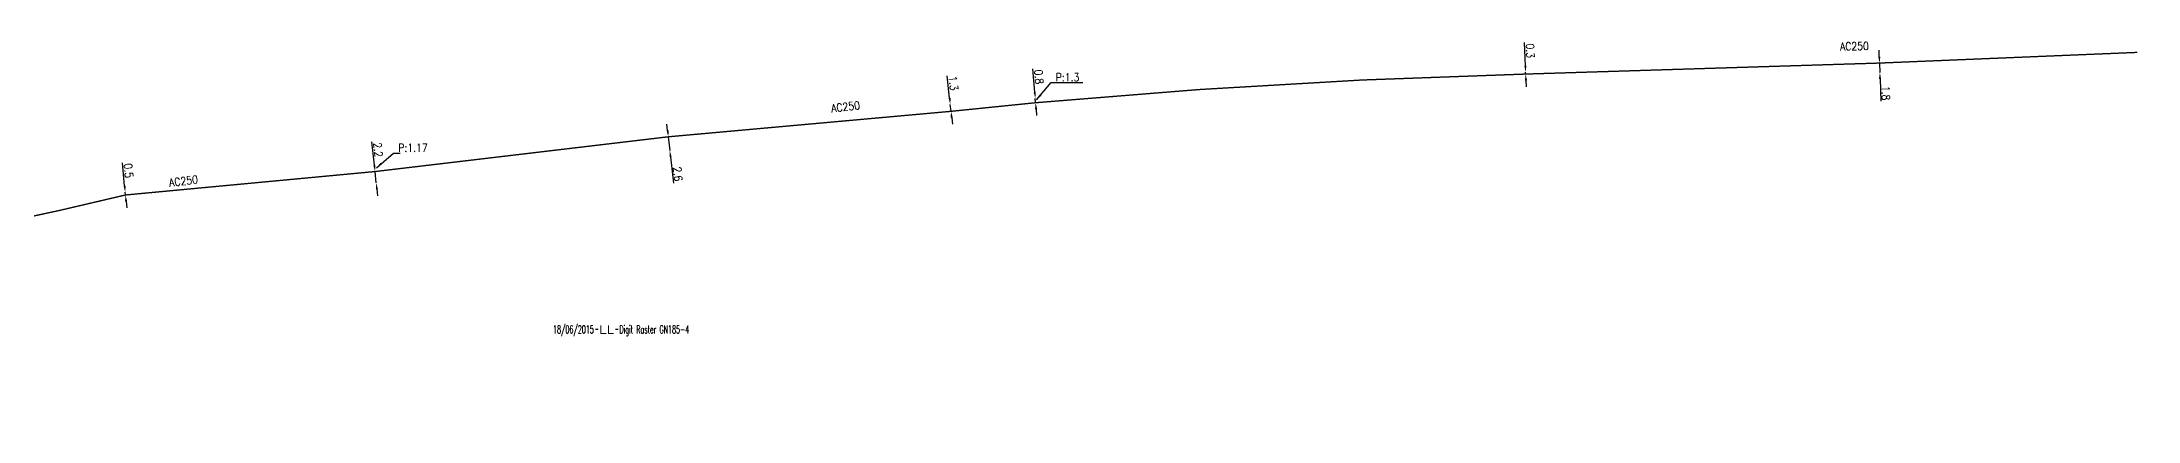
# Model space of a CAD drawing. Header units: millimetres. Extents: x 124000 to 125000, y 124670 to 125013.
# Drawn here: x 124607.3 to 125000.1, y 124672.7 to 124743.7 of the extents above; entities that cross this region are included whole.
import ezdxf
from ezdxf.enums import TextEntityAlignment as Align

# ---------------------------------------------------------------- set-up
doc = ezdxf.new("R2010")
doc.units = ezdxf.units.MM
doc.header["$PDMODE"] = 34
doc.layers.get('0').update_dxf_attribs({"linetype": 'CONTINUOUS'})
doc.layers.get('Defpoints').update_dxf_attribs({"linetype": 'CONTINUOUS'})
doc.layers.add('G_110', color=6, linetype='CONTINUOUS')
doc.layers.add('G_910', color=7, linetype='CONTINUOUS')
doc.styles.get("Standard").update_dxf_attribs({"font": 'romans.shx', "width": 0.85})
doc.linetypes.add('G_CROSS_COUNTRY', pattern='A,8,-7.08,["CROSS COUNTRY",Standard,S=1,R=0,X=-6.34,Y=-0.5],-7.08', length=22.16)
doc.dimstyles.get("Standard").update_dxf_attribs({"dimtxt": 1.5, "dimasz": 1.2, "dimexe": 0.625, "dimexo": 0.625, "dimgap": 0.25, "dimtad": 1, "dimdec": 1, "dimzin": 0, "dimdsep": 46, "dimtxsty": 'Standard', "dimcen": -0.5, "dimadec": 0, "dimazin": 0, "dimtfac": 1, "dimtdec": 1, "dimtmove": 0, "dimatfit": 3, "dimfxl": 0, "dimtolj": 1, "dimtzin": 0, "dimarcsym": 0})

# ---------------------------------------------------------------- blocks, each defined once
blk = doc.blocks.new('*D29')
at = {"layer": 'Defpoints', "color": 0, "linetype": 'Continuous', "transparency": 16777216}
for p in [(124622.87, 124715.5), (124622.87, 124715.5), (124622.92, 124715)]:
    blk.add_point(p, dxfattribs=at)
at = {"layer": 'G_110', "color": 0, "linetype": 'Continuous', "lineweight": -2, "transparency": 16777216}
for p, q in [((124622.76, 124716.7), (124622.35, 124721.05)), ((124622.92, 124715), (124622.87, 124715.5)), ((124623.03, 124713.81), (124623.14, 124712.61))]:
    blk.add_line(p, q, dxfattribs=at)
at = {"layer": 'G_110', "color": 0, "linetype": 'Continuous', "transparency": 16777216}
for points in [[(124622.96, 124716.72), (124622.56, 124716.68), (124622.87, 124715.5)], [(124623.23, 124713.83), (124622.83, 124713.79), (124622.92, 124715)]]:
    blk.add_solid(points, dxfattribs=at)
at = {"layer": 'G_110', "color": 0, "linetype": 'Continuous', "transparency": 16777216, "insert": (124623.49, 124719.56), "char_height": 1.5, "attachment_point": 5, "rotation": 275.387}
blk.add_mtext('\\A1;0.5', dxfattribs=at)
blk = doc.blocks.new('*D35')
at = {"layer": 'Defpoints', "color": 0, "linetype": 'Continuous', "transparency": 16777216}
for p in [(124669.69, 124719.39), (124669.91, 124717.25), (124669.91, 124717.25)]:
    blk.add_point(p, dxfattribs=at)
at = {"layer": 'G_110', "color": 0, "linetype": 'Continuous', "lineweight": -2, "transparency": 16777216}
for p, q in [((124669.56, 124720.58), (124669.1, 124724.93)), ((124669.91, 124717.25), (124669.69, 124719.39)), ((124670.04, 124716.06), (124670.16, 124714.86))]:
    blk.add_line(p, q, dxfattribs=at)
at = {"layer": 'G_110', "color": 0, "linetype": 'Continuous', "transparency": 16777216}
for points in [[(124669.76, 124720.6), (124669.36, 124720.56), (124669.69, 124719.39)], [(124670.24, 124716.08), (124669.84, 124716.04), (124669.91, 124717.25)]]:
    blk.add_solid(points, dxfattribs=at)
at = {"layer": 'G_110', "color": 0, "linetype": 'Continuous', "transparency": 16777216, "insert": (124670.26, 124723.46), "char_height": 1.5, "attachment_point": 5, "rotation": 276.0194}
blk.add_mtext('\\A1;2.2', dxfattribs=at)
blk = doc.blocks.new('*D36')
at = {"layer": 'Defpoints', "color": 0, "linetype": 'Continuous', "transparency": 16777216}
for p in [(124724.66, 124725.9), (124724.66, 124725.9), (124724.94, 124723.33)]:
    blk.add_point(p, dxfattribs=at)
at = {"layer": 'G_110', "color": 0, "linetype": 'Continuous', "lineweight": -2, "transparency": 16777216}
for p, q in [((124724.53, 124727.09), (124724.4, 124728.29)), ((124724.66, 124725.9), (124724.94, 124723.33)), ((124725.07, 124722.13), (124725.61, 124717.24))]:
    blk.add_line(p, q, dxfattribs=at)
at = {"layer": 'G_110', "color": 0, "linetype": 'Continuous', "transparency": 16777216}
for points in [[(124724.73, 124727.11), (124724.33, 124727.07), (124724.66, 124725.9)], [(124725.27, 124722.16), (124724.88, 124722.11), (124724.94, 124723.33)]]:
    blk.add_solid(points, dxfattribs=at)
at = {"layer": 'G_110', "color": 0, "linetype": 'Continuous', "transparency": 16777216, "insert": (124726.43, 124718.93), "char_height": 1.5, "attachment_point": 5, "rotation": 276.2747}
blk.add_mtext('\\A1;2.6', dxfattribs=at)
blk = doc.blocks.new('*D37')
at = {"layer": 'Defpoints', "color": 0, "linetype": 'Continuous', "transparency": 16777216}
for p in [(124885.34, 124737.99), (124885.35, 124737.65), (124885.35, 124737.65)]:
    blk.add_point(p, dxfattribs=at)
at = {"layer": 'G_110', "color": 0, "linetype": 'Continuous', "lineweight": -2, "transparency": 16777216}
for p, q in [((124885.29, 124739.19), (124885.13, 124743.56)), ((124885.35, 124737.65), (124885.34, 124737.99)), ((124885.4, 124736.45), (124885.44, 124735.25))]:
    blk.add_line(p, q, dxfattribs=at)
at = {"layer": 'G_110', "color": 0, "linetype": 'Continuous', "transparency": 16777216}
for points in [[(124885.49, 124739.2), (124885.09, 124739.19), (124885.34, 124737.99)], [(124885.6, 124736.46), (124885.2, 124736.44), (124885.35, 124737.65)]]:
    blk.add_solid(points, dxfattribs=at)
at = {"layer": 'G_110', "color": 0, "linetype": 'Continuous', "transparency": 16777216, "insert": (124886.19, 124742.02), "char_height": 1.5, "attachment_point": 5, "rotation": 272.1614}
blk.add_mtext('\\A1;0.3', dxfattribs=at)
blk = doc.blocks.new('*D38')
at = {"layer": 'Defpoints', "color": 0, "linetype": 'Continuous', "transparency": 16777216}
for p in [(124951.67, 124739.71), (124951.73, 124737.94), (124951.73, 124737.94)]:
    blk.add_point(p, dxfattribs=at)
at = {"layer": 'G_110', "color": 0, "linetype": 'Continuous', "lineweight": -2, "transparency": 16777216}
for p, q in [((124951.63, 124740.91), (124951.6, 124742.11)), ((124951.67, 124739.71), (124951.73, 124737.94)), ((124951.76, 124736.74), (124951.9, 124732.55))]:
    blk.add_line(p, q, dxfattribs=at)
at = {"layer": 'G_110', "color": 0, "linetype": 'Continuous', "transparency": 16777216}
for points in [[(124951.83, 124740.91), (124951.43, 124740.9), (124951.67, 124739.71)], [(124951.96, 124736.74), (124951.56, 124736.73), (124951.73, 124737.94)]]:
    blk.add_solid(points, dxfattribs=at)
at = {"layer": 'G_110', "color": 0, "linetype": 'Continuous', "transparency": 16777216, "insert": (124952.85, 124734.08), "char_height": 1.5, "attachment_point": 5, "rotation": 271.7978}
blk.add_mtext('\\A1;1.8', dxfattribs=at)
blk = doc.blocks.new('GIS_MODF')
at = {"color": 0, "linetype": 'Continuous', "flags": 128}
for points in [[(-2.18, -0.01), (-1.68, -0.01)], [(1.52, -0.01), (2.02, -0.01)]]:
    blk.add_lwpolyline(points, dxfattribs=at)
at = {"color": 0, "linetype": 'Continuous', "width": 0.5}
blk.add_attdef('DATE', text='', height=1.5, dxfattribs=at).set_placement((-2.5, -0.8), align=Align.RIGHT)
at = {"color": 0, "linetype": 'Continuous', "width": 1.771291}
blk.add_attdef('USER', text='', height=1.5, dxfattribs=at).set_placement((-1.51, -0.8), (1.28, -0.8), align=Align.FIT)
at = {"color": 0, "linetype": 'Continuous', "width": 0.5}
blk.add_attdef('DESC', (2.29, -0.8), '', height=1.5, dxfattribs=at)
blk = doc.blocks.new('*D39')
at = {"layer": 'Defpoints', "color": 0, "linetype": 'Continuous', "transparency": 16777216}
for p in [(124777.51, 124731.97), (124777.51, 124731.97), (124777.65, 124730.67)]:
    blk.add_point(p, dxfattribs=at)
at = {"layer": 'G_110', "color": 0, "linetype": 'Continuous', "lineweight": -2, "transparency": 16777216}
for p, q in [((124777.38, 124733.16), (124776.94, 124737.32)), ((124777.65, 124730.67), (124777.51, 124731.97)), ((124778.13, 124732.03), (124778.13, 124732.03)), ((124777.77, 124729.48), (124777.9, 124728.29)), ((124778.27, 124730.74), (124778.27, 124730.74))]:
    blk.add_line(p, q, dxfattribs=at)
at = {"layer": 'G_110', "color": 0, "linetype": 'Continuous', "transparency": 16777216}
for points in [[(124777.58, 124733.18), (124777.18, 124733.14), (124777.51, 124731.97)], [(124777.97, 124729.5), (124777.57, 124729.46), (124777.65, 124730.67)]]:
    blk.add_solid(points, dxfattribs=at)
at = {"layer": 'G_110', "color": 0, "linetype": 'Continuous', "transparency": 16777216, "insert": (124778.09, 124735.94), "char_height": 1.5, "attachment_point": 5, "rotation": 276.0684}
blk.add_mtext('\\A1;1.3', dxfattribs=at)
blk = doc.blocks.new('*D40')
at = {"layer": 'Defpoints', "color": 0, "linetype": 'Continuous', "transparency": 16777216}
for p in [(124793.44, 124733.07), (124793.44, 124733.07), (124793.5, 124732.28)]:
    blk.add_point(p, dxfattribs=at)
at = {"layer": 'G_110', "color": 0, "linetype": 'Continuous', "lineweight": -2, "transparency": 16777216}
for p, q in [((124793.34, 124734.27), (124793, 124738.63)), ((124793.5, 124732.28), (124793.44, 124733.07)), ((124793.59, 124731.08), (124793.69, 124729.88))]:
    blk.add_line(p, q, dxfattribs=at)
at = {"layer": 'G_110', "color": 0, "linetype": 'Continuous', "transparency": 16777216}
for points in [[(124793.54, 124734.29), (124793.14, 124734.26), (124793.44, 124733.07)], [(124793.79, 124731.1), (124793.39, 124731.06), (124793.5, 124732.28)]]:
    blk.add_solid(points, dxfattribs=at)
at = {"layer": 'G_110', "color": 0, "linetype": 'Continuous', "transparency": 16777216, "insert": (124794.12, 124737.13), "char_height": 1.5, "attachment_point": 5, "rotation": 274.5229}
blk.add_mtext('\\A1;0.8', dxfattribs=at)

msp = doc.modelspace()

# ---------------------------------------------------------------- linework, layer by layer
at = {"layer": 'G_110', "linetype": 'G_CROSS_COUNTRY', "ltscale": 0.5, "const_width": 0.25, "flags": 128}
msp.add_lwpolyline([(124000, 124676.11), (124008.38, 124675.7), (124015.47, 124675.36), (124040.59, 124674.29), (124061.7, 124673.58), (124084.24, 124673.08), (124111.47, 124672.84), (124129.46, 124672.91, 0.030801), (124184.61, 124674.96), (124191.12, 124675.81), (124202.52, 124677.86), (124216.25, 124681.41), (124231.88, 124685.44), (124231.88, 124685.44), (124231.88, 124685.44, -0.005827), (124286.4, 124699.01), (124286.4, 124699.01), (124286.4, 124699.01), (124298.68, 124702.4), (124298.68, 124702.4), (124298.68, 124702.4, -0.048418), (124382.06, 124718.74), (124382.06, 124718.74, -0.029697), (124443.51, 124713.82), (124508.46, 124709.74), (124585.17, 124706.89, 0.013662), (124622.92, 124715), (124669.69, 124719.39), (124724.66, 124725.9), (124724.66, 124725.9), (124777.65, 124730.67), (124793.5, 124732.28, -0.016558), (124885.35, 124737.65), (124951.67, 124739.71), (125000, 124741.71)], format="xyb", dxfattribs=at)

# ---------------------------------------------------------------- block references
at = {"layer": 'G_910', "linetype": 'Continuous'}
ref = msp.add_blockref('GIS_MODF', (124713.21, 124689.87), dxfattribs=at)
ref.add_attrib('DATE', '18/06/2015', dxfattribs={"layer": '0', "color": 0, "linetype": 'Continuous', "height": 1.5, "width": 0.5}).set_placement((124710.7, 124689.08), align=Align.RIGHT)
ref.add_attrib('USER', 'LL', dxfattribs={"layer": '0', "color": 0, "linetype": 'Continuous', "height": 1.5, "width": 1.180861}).set_placement((124711.7, 124689.08), (124714.48, 124689.08), align=Align.FIT)
ref.add_attrib('DESC', 'Digit Raster GN185-4', (124715.49, 124689.08), dxfattribs={"layer": '0', "color": 0, "linetype": 'Continuous', "height": 1.5, "width": 0.5})

# ---------------------------------------------------------------- texts
at = {"layer": 'G_110', "linetype": 'Continuous', "width": 0.85}
for rotation, p in [(1.1522, (124944.27, 124742.07)), (6.6107, (124755.28, 124730.47)), (6.9286, (124631.2, 124716.54))]:
    msp.add_text('AC250', height=1.5, rotation=rotation, dxfattribs=at).set_placement(p)
at = {"layer": 'G_110', "linetype": 'Continuous', "char_height": 1.5, "attachment_point": 7}
for s, insert in [('\\A1;P:1.3', (124797.27, 124736.29)), ('\\A1;P:1.17', (124674.05, 124723.1))]:
    msp.add_mtext(s, dxfattribs=dict(at, insert=insert))

# ---------------------------------------------------------------- dimensions: what is measured, and where the dimension line sits
at = {"layer": 'G_110', "linetype": 'Continuous'}
for base, p1, p2, angle, picture, middle in [((124885.35, 124737.65), (124885.34, 124737.99), (124885.35, 124737.65), 92.1614, '*D37', (124885.19, 124741.98)), ((124777.51, 124731.97), (124777.65, 124730.67), (124777.51, 124731.97), 276.0684, '*D39', (124777.1, 124735.84)), ((124724.66, 124725.9), (124724.94, 124723.33), (124724.66, 124725.9), 276.2747, '*D36', (124725.44, 124718.82)), ((124669.9113, 124717.2512), (124669.6858, 124719.3893), (124669.9113, 124717.2512), 96.0194, '*D35', (124669.2678, 124723.3531))]:
    dim = msp.add_linear_dim(base=base, p1=p1, p2=p2, angle=angle, dimstyle='Standard', dxfattribs=at)
    dim.commit()
    dim.dimension.update_dxf_attribs({"geometry": picture, "text_midpoint": middle, "dimtype": 160})
for base, p1, p2, angle, picture, middle in [((124951.73, 124737.94), (124951.67, 124739.71), (124951.73, 124737.94), 91.7978, '*D38', (124951.85, 124734.04)), ((124793.44, 124733.07), (124793.5, 124732.28), (124793.44, 124733.07), 274.5229, '*D40', (124793.12, 124737.05)), ((124622.87, 124715.5), (124622.92, 124715), (124622.87, 124715.5), 275.387, '*D29', (124622.5, 124719.47))]:
    dim = msp.add_linear_dim(base=base, p1=p1, p2=p2, angle=angle, dimstyle='Standard', override={"dimscale": 1, "dimlfac": 1, "dimlunit": 2}, dxfattribs=at)
    dim.commit()
    dim.dimension.update_dxf_attribs({"geometry": picture, "text_midpoint": middle, "dimtype": 160})

# ---------------------------------------------------------------- leaders
at = {"layer": 'G_110', "linetype": 'Continuous', "annotation_type": 0, "has_hookline": 1, "hookline_direction": 0, "text_width": 4.49}
msp.add_leader([(124793.66, 124732.81), (124796.4, 124736.04), (124797.6, 124736.04)], dimstyle='Standard', dxfattribs=at)
at = {"layer": 'G_110', "linetype": 'Continuous'}
msp.add_leader([(124669.94, 124720.1), (124673.18, 124722.85), (124674.38, 124722.85)], dimstyle='Standard', dxfattribs=at)

doc.saveas('drawing.dxf')
